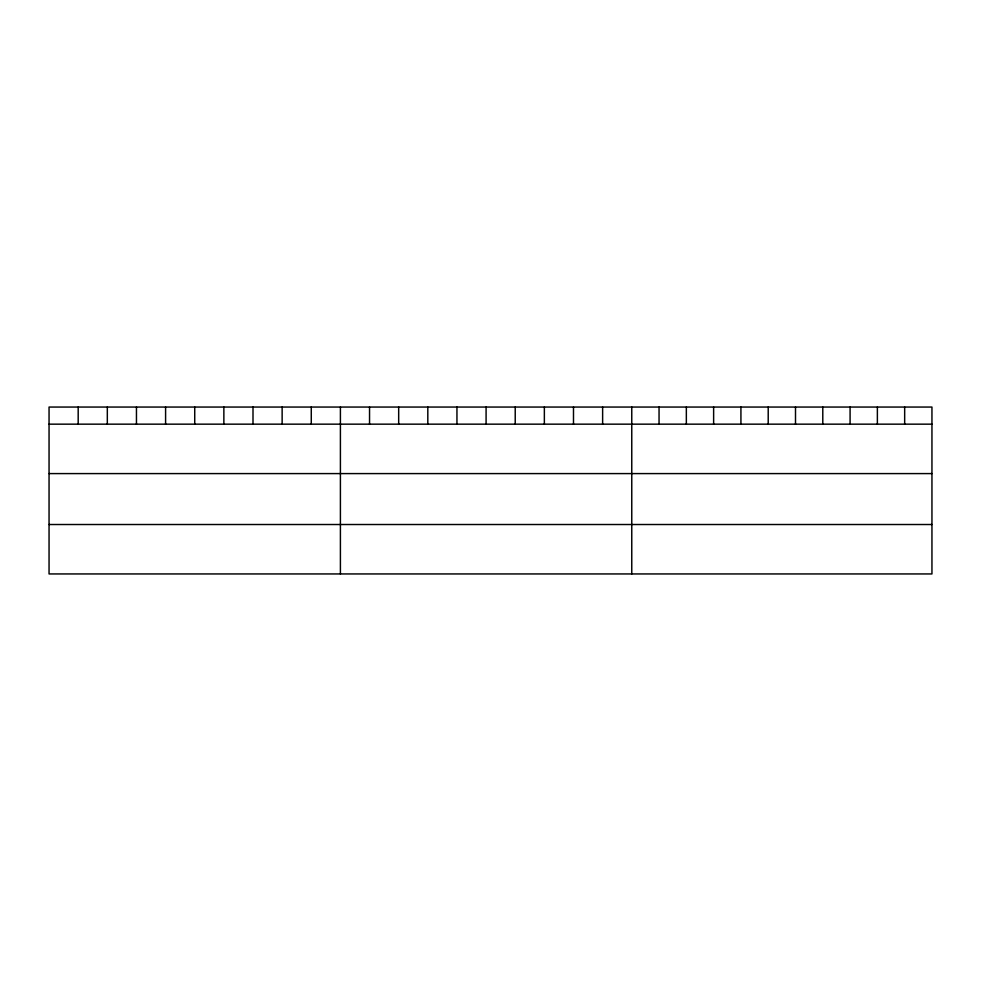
<?xml version="1.0" encoding="UTF-8"?>
<svg xmlns="http://www.w3.org/2000/svg" width="981" height="981" viewBox="0 0 981 981"><rect width="100%" height="100%" fill="white"/><g stroke="black" fill="none" stroke-linecap="round" stroke-linejoin="round"><path stroke-width="1.47" d="M931.95 424.16L931.95 573.946L49.05 573.946L49.05 407.054L931.95 407.054L931.95 424.16L49.05 424.16M49.05 473.59L931.95 473.59M49.05 524.516L931.95 524.516M904.666 407.054L904.666 424.16M877.37 407.054L877.37 424.16M850.086 407.054L850.086 424.16M822.789 407.054L822.789 424.16M795.505 407.054L795.505 424.16M768.209 407.054L768.209 424.16M740.925 407.054L740.925 424.16M713.628 407.054L713.628 424.16M686.344 407.054L686.344 424.16M659.048 407.054L659.048 424.16M631.764 407.054L631.764 573.946M602.628 407.054L602.628 424.16M573.493 407.054L573.493 424.16M544.357 407.054L544.357 424.16M515.221 407.054L515.221 424.16M486.086 407.054L486.086 424.16M456.95 407.054L456.95 424.16M427.814 407.054L427.814 424.16M398.678 407.054L398.678 424.16M369.543 407.054L369.543 424.16M340.407 407.054L340.407 573.946M311.271 407.054L311.271 424.16M282.136 407.054L282.136 424.16M253 407.054L253 424.16M223.864 407.054L223.864 424.16M194.729 407.054L194.729 424.16M165.593 407.054L165.593 424.16M136.457 407.054L136.457 424.16M107.321 407.054L107.321 424.16M78.186 407.054L78.186 424.16"/></g></svg>
